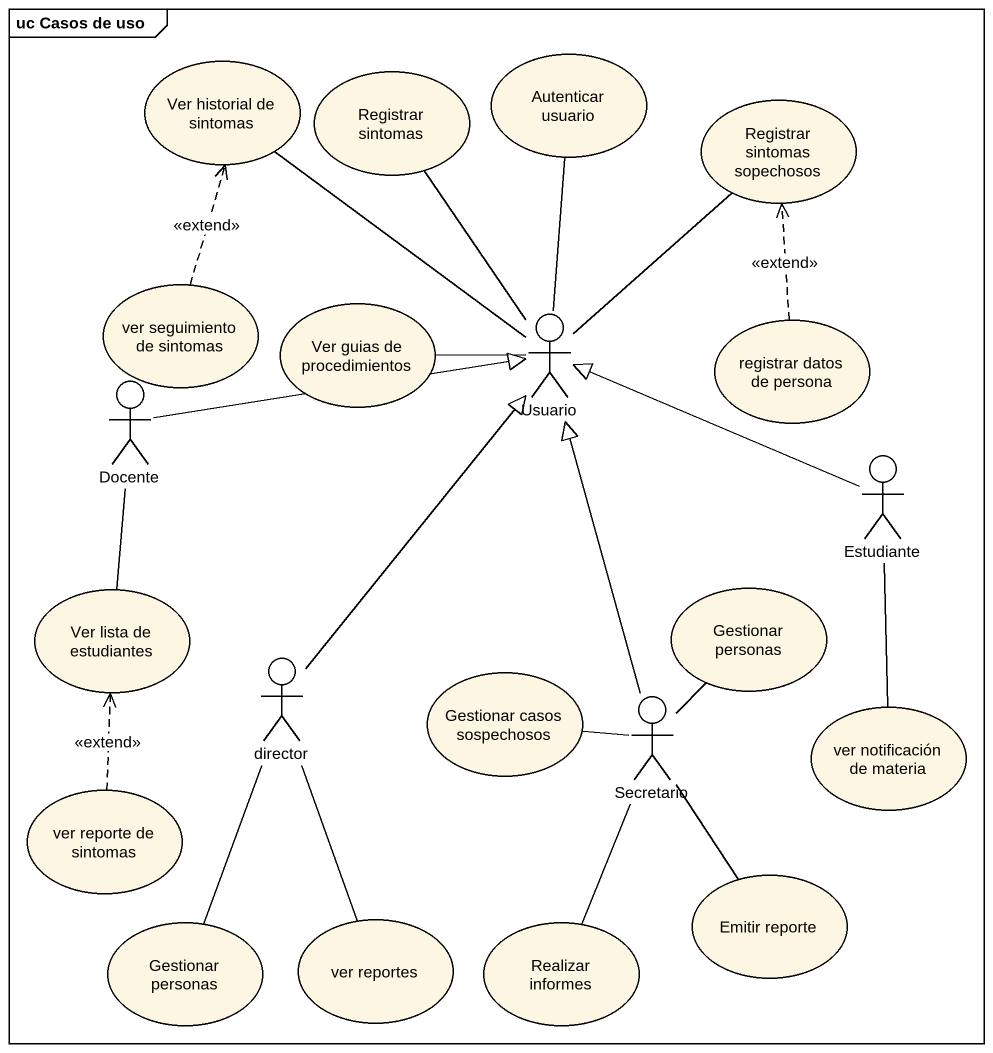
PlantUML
@startuml
mainframe uc Casos de uso
usecase "Ver historial de sintomas" as Ver_historial_de_sintomas
usecase "Registrar sintomas" as Registrar_sintomas
usecase "Autenticar usuario" as Autenticar_usuario
usecase "Registrar sintomas sopechosos" as Registrar_sintomas_2
usecase "ver seguimiento de sintomas" as ver_seguimiento_de_sintomas
usecase "Ver guias de procedimientos" as Ver_guias_de_procedimientos
actor Usuario
usecase "registrar datos de persona" as registrar_datos_de_persona
actor Docente
actor Estudiante
usecase "Ver lista de estudiantes" as Ver_lista_de_estudiantes
usecase "Gestionar personas" as Gestionar_personas
actor director
usecase "Gestionar casos sospechosos" as Gestionar_casos_sospechosos
actor Secretario
usecase "ver notificación de materia" as ver_notificación_de_materia
usecase "ver reporte de sintomas" as ver_reporte_de_sintomas
usecase "Emitir reporte" as Emitir_reporte
usecase "Gestionar personas" as Gestionar_personas_2
usecase "ver reportes" as ver_reportes
usecase "Realizar informes" as Realizar_informes
ver_seguimiento_de_sintomas .up.> Ver_historial_de_sintomas : <<extend>>
Usuario -up- Ver_historial_de_sintomas
Usuario -up- Registrar_sintomas
Usuario -up- Autenticar_usuario
Usuario -up- Registrar_sintomas_2
Usuario -left- Ver_guias_de_procedimientos
registrar_datos_de_persona .up.> Registrar_sintomas_2 : <<extend>>
Docente -right-|> Usuario
Docente -- Ver_lista_de_estudiantes
Estudiante -left-|> Usuario
director -up-|> Usuario
Gestionar_casos_sospechosos -right- Secretario
Secretario -up-|> Usuario
Secretario -up- Gestionar_personas
ver_notificación_de_materia -up- Estudiante
ver_reporte_de_sintomas .up.> Ver_lista_de_estudiantes : <<extend>>
Emitir_reporte -up- Secretario
Gestionar_personas_2 -up- director
ver_reportes -up- director
Realizar_informes -up- Secretario
@enduml
